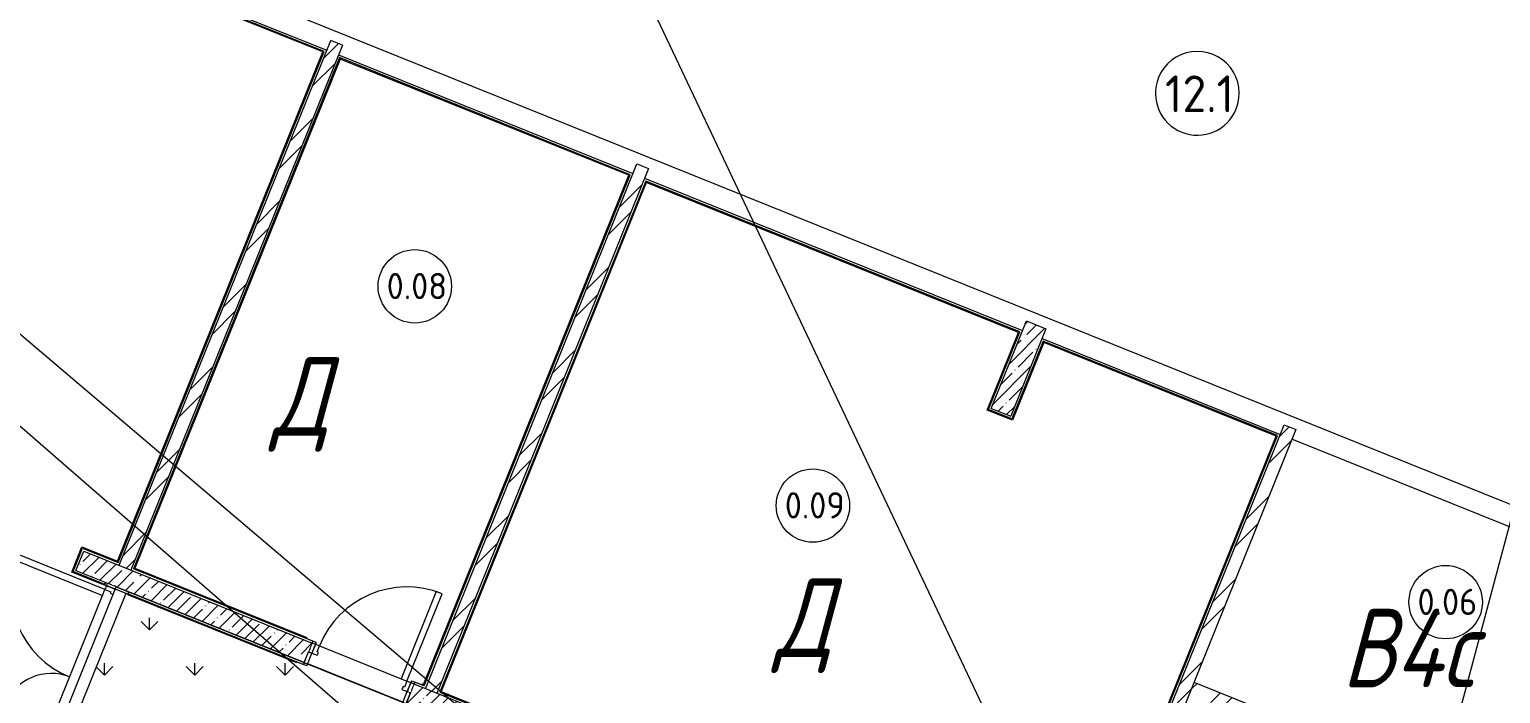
# Model space of a CAD drawing. Header units: millimetres. Extents: x -584918 to 2941280, y 3000189 to 4229862.
# Drawn here: x 206891 to 220931, y 3479102 to 3485440 of the extents above; entities that cross this region are included whole.
import ezdxf

# ---------------------------------------------------------------- set-up
doc = ezdxf.new("R2010")
doc.units = ezdxf.units.MM
doc.linetypes.add('ASVP_Невидимые', pattern=[5, 3, -2])
for name, color, linetype, lineweight in [('Двери', 7, 'Continuous', 0), ('Марки помещений', 7, 'Continuous', 0), ('Обобщенные модели', 7, 'Continuous', 0), ('Оси', 7, 'Continuous', 0), ('Перекрытие', 7, 'Continuous', 0), ('Стены внутренние', 7, 'Continuous', 0), ('Стены несущие', 7, 'Continuous', 0), ('Стены отделка', 7, 'Continuous', 0), ('Стены перегородки', 7, 'Continuous', 0), ('экспертиза ДУ категории', 1, 'Continuous', 0), ('экспертиза ДУ пояснения', 6, 'Continuous', 0), ('экспертиза условные обозначения', 1, 'Continuous', 0)]:
    doc.layers.add(name, color=color, linetype=linetype, lineweight=lineweight)
doc.styles.add('GOST Common_1', font='', dxfattribs={"height": 700})
doc.styles.add('GOST Common_2', font='', dxfattribs={"height": 500})
doc.styles.add('mytext', font='isocpeur.ttf', dxfattribs={"width": 0.8, "oblique": 14.999978})
doc.styles.get('GOST Common_1').set_extended_font_data('GOST Common')
doc.styles.get('GOST Common_2').set_extended_font_data('GOST Common')
pattern_1 = [(45, (195455.01, 3453476.28), (-114.04925, 114.04925), []), (45, (195569.06, 3453476.28), (-114.04925, 114.04925), [201.612, -40.322, 3.353, -36.97])]
pattern_2 = [(45, (195455, 3453476.28), (-235.7317, 235.7317), []), (45, (195612.16, 3453476.28), (-235.7317, 235.7317), [])]

# ---------------------------------------------------------------- blocks, each defined once
blk = doc.blocks.new('ASVP_ДверьПротивопожарнаяСтальная_2 полотна - EI15 1370х2000h_полотна_ Г Л _1250 в свету_-7407233-АР Этаж 00')
at = {"layer": 'Двери', "lineweight": 18}
for p, q in [((685, 1000), (625, 1000)), ((625, 1000), (625, 100)), ((685, 100), (685, 1000)), ((-685, 570), (-625, 570)), ((-685, 100), (-685, 570)), ((-625, 570), (-625, 100)), ((-725, 100), (-685, 100)), ((-725, 10), (-725, 100)), ((-670, 10), (-725, 10)), ((-625, 100), (-685, 100)), ((-685, 100), (-685, 40)), ((-685, 40), (-670, 40)), ((-670, 40), (-670, 10)), ((625, 100), (685, 100)), ((685, 40), (670, 40)), ((670, 40), (670, 10)), ((670, 10), (725, 10)), ((725, 100), (685, 100)), ((685, 100), (685, 40)), ((725, 10), (725, 100))]:
    blk.add_line(p, q, dxfattribs=at)
at = {"layer": 'Двери', "linetype": 'ASVP_Невидимые', "lineweight": 18}
for p, q in [((-750, 100), (-725, 100)), ((-750, 10), (-750, 100)), ((-725, 10), (-750, 10)), ((-725, 100), (-725, 10)), ((750, 100), (725, 100)), ((725, 100), (725, 10)), ((725, 10), (750, 10)), ((750, 10), (750, 100))]:
    blk.add_line(p, q, dxfattribs=at)
at = {"layer": 'Двери'}
for centre, radius, start, end in [((685, 100), 900, 90, 180), ((-685, 100), 470, 360, 90)]:
    blk.add_arc(centre, radius, start, end, dxfattribs=at)
blk = doc.blocks.new('ASVP_ОТКОС_Оштукатуривание дверного откоса - Оштукатуривание дверного откоса-5741163-АР Этаж 00')
at = {"layer": 'Обобщенные модели'}
for p, q in [((-750, 0), (-750, 130)), ((-725, 0), (-750, 0)), ((-725, 0), (-725, 130)), ((725, 0), (725, 130)), ((725, 0), (750, 0)), ((750, 130), (750, 0))]:
    blk.add_line(p, q, dxfattribs=at)
blk = doc.blocks.new('ASVP_ОТКОС_Оштукатуривание дверного откоса - Оштукатуривание дверного откоса-5741164-АР Этаж 00')
at = {"layer": 'Обобщенные модели'}
for p, q in [((-750, 0), (-750, 20)), ((-725, 0), (-750, 0)), ((-725, 0), (-725, 20)), ((725, 0), (725, 20)), ((725, 0), (750, 0)), ((750, 20), (750, 0))]:
    blk.add_line(p, q, dxfattribs=at)
blk = doc.blocks.new('ASVP_ДверьСтальная_1 полотно - Внутренняя 900х2000h_полотно_ Г Л _825 в свету_-7461759-АР Этаж 00')
at = {"layer": 'Двери', "lineweight": 18}
for p, q in [((450, 1000), (390, 1000)), ((390, 1000), (390, 100)), ((450, 100), (450, 1000)), ((-450, 100), (-490, 100)), ((-490, 100), (-490, 10)), ((-490, 10), (-435, 10)), ((-450, 40), (-450, 100)), ((-435, 40), (-450, 40)), ((-435, 10), (-435, 40)), ((390, 100), (450, 100)), ((450, 40), (435, 40)), ((435, 40), (435, 10)), ((435, 10), (490, 10)), ((490, 100), (450, 100)), ((450, 100), (450, 40)), ((490, 10), (490, 100))]:
    blk.add_line(p, q, dxfattribs=at)
at = {"layer": 'Двери', "linetype": 'ASVP_Невидимые', "lineweight": 18}
for p, q in [((-490, 100), (-525, 100)), ((-525, 100), (-525, 10)), ((-525, 10), (-490, 10)), ((-490, 10), (-490, 100)), ((525, 100), (490, 100)), ((490, 100), (490, 10)), ((490, 10), (525, 10)), ((525, 10), (525, 100))]:
    blk.add_line(p, q, dxfattribs=at)
at = {"layer": 'Двери'}
blk.add_arc((450, 100), 900, 90, 180, dxfattribs=at)
blk = doc.blocks.new('ASVP_ОТКОС_Оштукатуривание дверного откоса - Оштукатуривание дверного откоса-V10-АР Этаж 00')
at = {"layer": 'Обобщенные модели'}
for p, q in [((-525, 0), (-525, 130)), ((-490, 0), (-525, 0)), ((-490, 0), (-490, 130)), ((490, 0), (490, 130)), ((490, 0), (525, 0)), ((525, 130), (525, 0))]:
    blk.add_line(p, q, dxfattribs=at)
blk = doc.blocks.new('ASVP_ОТКОС_Оштукатуривание дверного откоса - Оштукатуривание дверного откоса-V11-АР Этаж 00')
at = {"layer": 'Обобщенные модели'}
for p, q in [((-525, 0), (-525, 20)), ((-490, 0), (-525, 0)), ((-490, 0), (-490, 20)), ((490, 0), (490, 20)), ((490, 0), (525, 0)), ((525, 20), (525, 0))]:
    blk.add_line(p, q, dxfattribs=at)
blk = doc.blocks.new('Ось сетки - Круг_Ø8 мм-6577-АР Этаж 00')
at = {"layer": 'Оси'}
for start, end in [(360, 180), (180, 360)]:
    blk.add_arc((0, 0), 4, start, end, dxfattribs=at)
blk = doc.blocks.new('ASVP_Марка_Помещение_ОдноЗначение - Номер-684784-АР Этаж 00')
at = {"layer": 'Марки помещений'}
blk.add_circle((0, 0), 3.5, dxfattribs=at)

msp = doc.modelspace()

# ---------------------------------------------------------------- hatches: boundary and pattern name
at = {"layer": 'Стены внутренние'}
h = msp.add_hatch(dxfattribs=at)
h.set_pattern_fill('FP_6', color=256, style=0, pattern_type=2)
h.set_pattern_definition(pattern_2)
h.paths.add_polyline_path([(207859.337, 3480281.153), (209877.729, 3485289.755), (209766.427, 3485334.608), (207748.035, 3480326.006)])
h = msp.add_hatch(dxfattribs=at)
h.set_pattern_fill('FP_6', color=256, style=0, pattern_type=2)
h.set_pattern_definition(pattern_2)
h.paths.add_polyline_path([(210781.022, 3479103.758), (212799.413, 3484112.36), (212688.111, 3484157.213), (210669.719, 3479148.611), (210742.557, 3479119.259)])
h = msp.add_hatch(dxfattribs=at)
h.set_pattern_fill('FP_8', color=256, style=0, pattern_type=2)
h.set_pattern_definition(pattern_1)
h.paths.add_polyline_path([(216256.567, 3481748.848), (216592.966, 3482583.615), (216407.462, 3482658.37), (216071.063, 3481823.603)])
h = msp.add_hatch(dxfattribs=at)
h.set_pattern_fill('FP_6', color=256, style=0, pattern_type=2)
h.set_pattern_definition(pattern_2)
h.paths.add_polyline_path([(216958.297, 3476614.408), (218976.689, 3481623.01), (218865.387, 3481667.863), (216846.995, 3476659.261), (216849.728, 3476658.16)])
h = msp.add_hatch(dxfattribs=at)
h.set_pattern_fill('FP_8', color=256, style=0, pattern_type=2)
h.set_pattern_definition(pattern_1)
h.paths.add_polyline_path([(207821.683, 3480080.698), (207896.438, 3480266.202), (207409.49, 3480462.435), (207334.735, 3480276.931), (207726.45, 3480119.076)])
h = msp.add_hatch(dxfattribs=at)
h.set_pattern_fill('FP_8', color=256, style=0, pattern_type=2)
h.set_pattern_definition(pattern_1)
h.paths.add_polyline_path([(214499.819, 3477389.509), (214574.574, 3477575.013), (210563.055, 3479191.595), (210488.299, 3479006.092), (213794.69, 3477673.666)])
h.paths.add_polyline_path([(209514.405, 3479398.557), (209589.16, 3479584.06), (207896.438, 3480266.202), (207821.683, 3480080.698), (209166.968, 3479538.568)])
h = msp.add_hatch(dxfattribs=at)
h.set_pattern_fill('FP_6', color=256, style=0, pattern_type=2)
h.set_pattern_definition(pattern_2)
h.paths.add_polyline_path([(222068.927, 3477444.33), (222113.78, 3477555.632), (221905.088, 3477639.732), (221860.235, 3477528.429), (221905.088, 3477510.354)])
h.paths.add_polyline_path([(220886.34, 3477920.894), (220931.193, 3478032.197), (218004.871, 3479211.461), (217960.018, 3479100.159), (220691.108, 3477999.57)])
at = {"layer": 'экспертиза условные обозначения'}
h = msp.add_hatch(dxfattribs=at)
h.set_pattern_fill('GRASS', color=3, scale=24)
h.set_pattern_definition([(90, (169242.33, 3443500.9), (-431.0523, 431.0523), [114.3, -747.8046]), (45, (169242.3, 3443500.9), (-431.0523, 431.0523), [114.3, -495.3]), (135, (169242.3, 3443500.9), (-431.0523, -431.0523), [114.3, -495.3])])
h.paths.add_polyline_path([(224331.519, 3473427.481), (222571.033, 3469058.867), (221179.754, 3469619.531), (222360.887, 3472550.491), (216053.759, 3475092.169), (215362.273, 3473376.26), (213228.979, 3474235.945), (213920.465, 3475951.855), (213734.962, 3476026.61), (213043.476, 3474310.7), (208754.578, 3476039.062), (207663.866, 3476478.603), (208228.268, 3477879.156), (207111.508, 3478318.412), (207261.018, 3478689.42), (207158.991, 3478730.535), (207719.655, 3480121.814)])

# ---------------------------------------------------------------- linework, layer by layer
at = {"layer": 'Перекрытие'}
for p, q in [((225334.962, 3479168.536), (203088.567, 3488133.5)), ((223048.22, 3479874.429), (218939.312, 3481530.258)), ((207812.338, 3480057.51), (207270.363, 3478712.608)), ((207122.236, 3478880.115), (207589.457, 3480039.514)), ((209658.724, 3479556.027), (210437.84, 3479242.055)), ((210455.836, 3479019.174), (209546.868, 3479385.474))]:
    msp.add_line(p, q, dxfattribs=at)
at = {"layer": 'Стены внутренние'}
for p, q in [((209690.01, 3485225.244), (206554.996, 3486488.608)), ((207731.423, 3480365.045), (209690.01, 3485225.244)), ((209856.964, 3485157.964), (207898.376, 3480297.765)), ((212611.695, 3484047.849), (209856.964, 3485157.964)), ((210653.107, 3479187.65), (212611.695, 3484047.849)), ((212778.648, 3483980.569), (210820.06, 3479120.37)), ((216331.045, 3482549.006), (212778.648, 3483980.569)), ((216032.024, 3481806.991), (216331.045, 3482549.006)), ((216572.2, 3482451.824), (216273.179, 3481709.809)), ((218788.971, 3481558.499), (216572.2, 3482451.824)), ((216273.179, 3481709.809), (216032.024, 3481806.991)), ((216830.383, 3476698.3), (218788.971, 3481558.499)), ((207295.696, 3480260.319), (207392.878, 3480501.473)), ((207392.878, 3480501.473), (207731.423, 3480365.045)), ((207606.415, 3480135.104), (207295.696, 3480260.319)), ((207898.376, 3480297.765), (209540.084, 3479636.181)), ((207606.415, 3480135.104), (207608.284, 3480139.741)), ((207830.889, 3480050.035), (207829.02, 3480045.397)), ((209442.903, 3479395.027), (207829.02, 3480045.397)), ((209536.347, 3479626.906), (209540.084, 3479636.181)), ((209446.64, 3479404.302), (209442.903, 3479395.027)), ((210630.819, 3479185.85), (210634.557, 3479195.125)), ((210634.557, 3479195.125), (210653.107, 3479187.65)), ((210820.06, 3479120.37), (214372.458, 3477688.807))]:
    msp.add_line(p, q, dxfattribs=at)
at = {"layer": 'Стены несущие'}
for p, q in [((216071.063, 3481823.603), (216407.462, 3482658.37)), ((216592.966, 3482583.615), (216256.567, 3481748.848)), ((216407.462, 3482658.37), (216592.966, 3482583.615)), ((216071.063, 3481823.603), (216256.567, 3481748.848)), ((207334.735, 3480276.931), (207409.49, 3480462.435)), ((207409.49, 3480462.435), (209589.16, 3479584.06)), ((207334.735, 3480276.931), (207636.179, 3480155.454)), ((209514.405, 3479398.557), (207719.655, 3480121.814)), ((209514.405, 3479398.557), (209555.52, 3479500.584)), ((210488.299, 3479006.092), (210529.415, 3479108.119)), ((214389.07, 3477649.768), (210563.055, 3479191.595))]:
    msp.add_line(p, q, dxfattribs=at)
at = {"layer": 'Стены отделка'}
for p, q in [((206538.384, 3486527.647), (209729.049, 3485241.856)), ((209703.023, 3485230.782), (206549.459, 3486501.621)), ((207736.96, 3480352.032), (209703.023, 3485230.782)), ((209851.426, 3485170.977), (207885.363, 3480292.228)), ((209840.351, 3485197.003), (212650.734, 3484064.461)), ((212624.708, 3484053.386), (209851.426, 3485170.977)), ((210658.644, 3479174.637), (212624.708, 3484053.386)), ((212773.111, 3483993.582), (210807.047, 3479114.833)), ((212762.036, 3484019.608), (216370.084, 3482565.618)), ((216344.058, 3482554.543), (212773.111, 3483993.582)), ((216045.037, 3481812.528), (216344.058, 3482554.543)), ((216566.663, 3482464.837), (216267.642, 3481722.822)), ((216555.588, 3482490.863), (218828.009, 3481575.111)), ((218801.983, 3481564.036), (216566.663, 3482464.837)), ((216267.642, 3481722.822), (216045.037, 3481812.528)), ((216835.92, 3476685.287), (218801.983, 3481564.036)), ((207308.709, 3480265.856), (207398.416, 3480488.461)), ((207398.416, 3480488.461), (207736.96, 3480352.032)), ((207610.153, 3480144.379), (207308.709, 3480265.856)), ((209596.635, 3479602.611), (207885.363, 3480292.228)), ((207617.628, 3480162.929), (207610.153, 3480144.379)), ((207840.233, 3480073.223), (207832.757, 3480054.672)), ((207832.757, 3480054.672), (209506.929, 3479380.006)), ((209589.16, 3479584.06), (209596.635, 3479602.611)), ((209514.405, 3479398.557), (209506.929, 3479380.006)), ((210563.055, 3479191.595), (210570.53, 3479210.146)), ((210658.644, 3479174.637), (210570.53, 3479210.146)), ((210807.047, 3479114.833), (214377.995, 3477675.794))]:
    msp.add_line(p, q, dxfattribs=at)
at = {"layer": 'Стены перегородки'}
for p, q in [((207748.035, 3480326.006), (209766.427, 3485334.608)), ((209877.729, 3485289.755), (207859.337, 3480281.153)), ((209877.729, 3485289.755), (209766.427, 3485334.608)), ((210669.719, 3479148.611), (212688.111, 3484157.213)), ((212688.111, 3484157.213), (212799.413, 3484112.36)), ((212799.413, 3484112.36), (210781.022, 3479103.758)), ((216846.995, 3476659.261), (218865.387, 3481667.863)), ((218976.689, 3481623.01), (216958.297, 3476614.408)), ((218865.387, 3481667.863), (218976.689, 3481623.01)), ((218004.871, 3479211.461), (220931.193, 3478032.197))]:
    msp.add_line(p, q, dxfattribs=at)
at = {"layer": 'экспертиза ДУ пояснения'}
for points in [[(232940.59, 3525365.27), (218907.742, 3472816.14)], [(195502.019, 3522248.046), (218907.742, 3472816.14)], [(164474.844, 3518489.191), (212333.85, 3476842.158)], [(213369.944, 3476952.906), (164474.844, 3518489.191)]]:
    msp.add_lwpolyline(points, dxfattribs=at)
at = {"layer": 'экспертиза условные обозначения', "color": 3}
msp.add_lwpolyline([(224331.519, 3473427.481), (224331.519, 3473427.481), (222571.033, 3469058.867), (221179.754, 3469619.531), (222360.887, 3472550.491), (216053.759, 3475092.169), (215362.273, 3473376.26), (213228.979, 3474235.945), (213920.465, 3475951.855), (213734.962, 3476026.61), (213043.476, 3474310.7), (208754.578, 3476039.062), (207663.866, 3476478.603), (208228.268, 3477879.156), (207111.508, 3478318.412), (207261.018, 3478689.42), (207158.991, 3478730.535), (207719.655, 3480121.814), (224331.519, 3473427.481)], dxfattribs=at)

# ---------------------------------------------------------------- block references
at = {"layer": 'Двери'}
for name, p, rotation in [('ASVP_ДверьПротивопожарнаяСтальная_2 полотна - EI15 1370х2000h_полотна_ Г Л _1250 в свету_-7407233-АР Этаж 00', (207448.598, 3479422.437), 68.05130091645752), ('ASVP_ДверьСтальная_1 полотно - Внутренняя 900х2000h_полотно_ Г Л _825 в свету_-7461759-АР Этаж 00', (210038.73, 3479295.076), 338.0513009164577)]:
    msp.add_blockref(name, p, dxfattribs=dict(at, rotation=rotation))
at = {"layer": 'Марки помещений', "xscale": 99.99999999999993, "yscale": 99.99999999999993, "zscale": 99.99999999999993}
for p in [(210569.249, 3482988.424), (214368.679, 3480895.678), (220407.196, 3479974.54)]:
    msp.add_blockref('ASVP_Марка_Помещение_ОдноЗначение - Номер-684784-АР Этаж 00', p, dxfattribs=at)
at = {"layer": 'Обобщенные модели'}
for name, p, rotation in [('ASVP_ОТКОС_Оштукатуривание дверного откоса - Оштукатуривание дверного откоса-5741164-АР Этаж 00', (207337.296, 3479467.29), 248.0513009164573), ('ASVP_ОТКОС_Оштукатуривание дверного откоса - Оштукатуривание дверного откоса-5741163-АР Этаж 00', (207559.901, 3479377.584), 68.05130091645752), ('ASVP_ОТКОС_Оштукатуривание дверного откоса - Оштукатуривание дверного откоса-V10-АР Этаж 00', (209993.876, 3479183.774), 338.0513009164577), ('ASVP_ОТКОС_Оштукатуривание дверного откоса - Оштукатуривание дверного откоса-V11-АР Этаж 00', (210083.583, 3479406.378), 158.0513009164575)]:
    msp.add_blockref(name, p, dxfattribs=dict(at, rotation=rotation))
at = {"layer": 'Оси', "xscale": 99.99999999999994, "yscale": 99.99999999999994, "zscale": 99.99999999999994, "rotation": 338.0513009164571}
msp.add_blockref('Ось сетки - Круг_Ø8 мм-6577-АР Этаж 00', (218037.546, 3484830.616), dxfattribs=at)

# ---------------------------------------------------------------- texts
at = {"layer": 'Марки помещений', "char_height": 250, "width": 663.79725, "attachment_point": 1, "style": 'GOST Common_2'}
for s, insert in [('0.08', (210300.591, 3483116.149)), ('0.09', (214100.022, 3481023.403)), ('0.06', (220138.538, 3480102.266))]:
    msp.add_mtext(s, dxfattribs=dict(at, insert=insert))
at = {"layer": 'Оси', "insert": (217727.686, 3485001.005), "char_height": 350, "width": 764.80987, "attachment_point": 1, "style": 'GOST Common_1'}
msp.add_mtext('12.1', dxfattribs=at)
at = {"layer": 'экспертиза ДУ категории', "lineweight": 50, "char_height": 750, "attachment_point": 1, "style": 'mytext'}
for s, insert in [('Д', (209206.267, 3482314.653)), ('Д', (214005.34, 3480202.213)), ('В4с', (219414.317, 3479911.223))]:
    msp.add_mtext_dynamic_manual_height_columns(s, width=2459.42723, gutter_width=17359.771, heights=[0], dxfattribs=dict(at, insert=insert))

doc.saveas('drawing.dxf')
